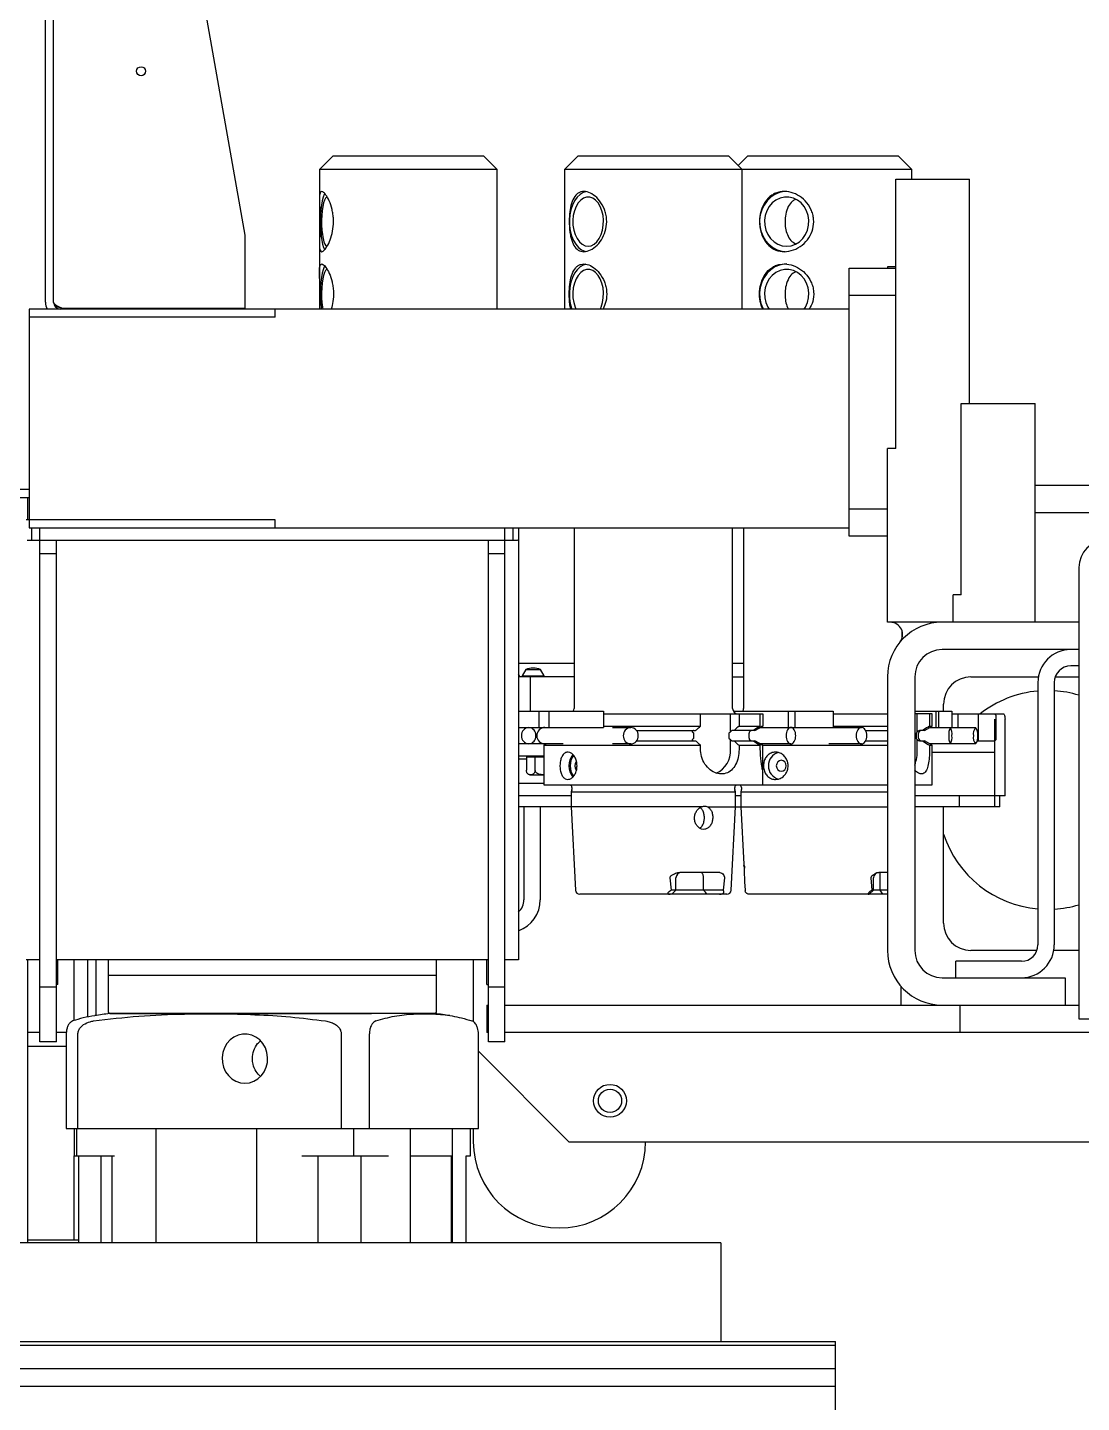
# Model space of a CAD drawing. Header units: inches. Extents: x -347369 to -260369, y 119522 to 149869.
# Drawn here: x -281798 to -281413, y 137059 to 137562 of the extents above; entities that cross this region are included whole.
import ezdxf

# ---------------------------------------------------------------- set-up
doc = ezdxf.new("R2010")
doc.units = ezdxf.units.IN
doc.header["$LTSCALE"] = 300
doc.layers.add('MACCHINA', color=40, linetype='Continuous')
doc.layers.add('QUOTE', color=7, linetype='Continuous')

# ---------------------------------------------------------------- blocks, each defined once
blk = doc.blocks.new('A$C27be3406')
at = {"layer": 'MACCHINA'}
for p, q in [((538.5, -1538.5), (538.5, -1282)), ((541.5, -1538.5), (541.5, -1282)), ((611.5, -1514), (576.89, -1317.7)), ((643.73, -1485), (638.73, -1490)), ((643.73, -1485), (698.73, -1485)), ((703.73, -1490), (698.73, -1485)), ((733.35, -1485), (728.35, -1490)), ((733.35, -1485), (788.35, -1485)), ((793.35, -1490), (788.35, -1485)), ((795.37, -1485), (791.86, -1488.51)), ((795.37, -1485), (850.37, -1485)), ((855.37, -1490), (850.37, -1485)), ((638.73, -1490), (638.73, -1541)), ((703.73, -1490), (638.73, -1490)), ((703.73, -1541), (703.73, -1490)), ((728.35, -1490), (728.35, -1541)), ((855.37, -1490), (728.35, -1490)), ((793.35, -1541), (793.35, -1490)), ((855.37, -1493.5), (855.37, -1490)), ((849.5, -1493.5), (876.5, -1493.5)), ((849.5, -1592), (849.5, -1493.5)), ((876.5, -1575.5), (876.5, -1493.5)), ((611.5, -1540.7), (611.5, -1514)), ((832.5, -1526), (849.5, -1526)), ((832.5, -1624), (832.5, -1526)), ((849.5, -1525.5), (846.5, -1525.5)), ((846.5, -1525.5), (846.5, -1526)), ((849.5, -1536), (832.5, -1536)), ((532.5, -1541), (532.5, -1621)), ((832.5, -1541), (532.5, -1541)), ((544.5, -1540.7), (611.5, -1540.7)), ((604.27, -1541), (604.27, -1540.7)), ((622.5, -1544), (622.5, -1541)), ((622.5, -1544), (532.5, -1544)), ((873.5, -1575.5), (900.5, -1575.5)), ((873.5, -1645.5), (873.5, -1575.5)), ((900.5, -1655.5), (900.5, -1575.5)), ((846.5, -1655.5), (846.5, -1592)), ((849.5, -1592), (846.5, -1592)), ((532.5, -1607), (511.15, -1607)), ((980.14, -1605.5), (900.5, -1605.5)), ((532.5, -1610), (511.15, -1610)), ((532, -1618), (532, -1610)), ((832.5, -1614), (846.5, -1614)), ((622.5, -1618), (531.5, -1618)), ((622.5, -1621), (622.5, -1618)), ((978.83, -1615.5), (900.5, -1615.5)), ((532.5, -1621), (832.5, -1621)), ((533.5, -1625.5), (533.5, -1621)), ((536.5, -1809), (536.5, -1621)), ((706.5, -1809), (706.5, -1621)), ((709.5, -1621), (709.5, -1625.5)), ((711.5, -1621), (711.5, -1779)), ((731.85, -1621), (731.85, -1687)), ((789.85, -1687), (789.85, -1621)), ((793.87, -1621), (793.87, -1687)), ((846.5, -1624), (832.5, -1624)), ((531.87, -1625.5), (711.13, -1625.5)), ((542.5, -1809), (542.5, -1625.5)), ((700.5, -1809), (700.5, -1625.5)), ((711.5, -1625.56), (711.13, -1625.5)), ((542.5, -1630.5), (536.5, -1630.5)), ((706.5, -1630.5), (700.5, -1630.5)), ((916.5, -1635.5), (916.5, -1800.5)), ((870.5, -1655.5), (870.5, -1645.5)), ((873.5, -1645.5), (870.5, -1645.5)), ((916.5, -1655.5), (846.5, -1655.5)), ((851.87, -1661.15), (851.87, -1658.87)), ((916.5, -1665.5), (866.5, -1665.5)), ((711.5, -1670.5), (731.85, -1670.5)), ((714.21, -1672.76), (712.89, -1675.05)), ((714.21, -1672.76), (719.57, -1672.76)), ((720.89, -1675.05), (719.57, -1672.76)), ((789.85, -1670.5), (793.87, -1670.5)), ((916.5, -1671.5), (913.5, -1671.5)), ((711.85, -1675.05), (711.5, -1674.44)), ((711.5, -1675.05), (711.85, -1675.05)), ((731.85, -1675.5), (711.5, -1675.5)), ((711.85, -1675.5), (711.85, -1675.05)), ((712.89, -1675.05), (712.89, -1675.5)), ((712.89, -1675.05), (720.89, -1675.05)), ((715.91, -1688), (715.91, -1675.5)), ((720.89, -1675.5), (720.89, -1675.05)), ((789.85, -1675.5), (793.87, -1675.5)), ((846.5, -1675.5), (846.5, -1775.5)), ((856.5, -1675.5), (856.5, -1775.5)), ((877, -1675.5), (901.67, -1675.5)), ((901.5, -1677.5), (901.5, -1773.5)), ((907.5, -1677.5), (907.5, -1773.5)), ((907.84, -1675.5), (916.5, -1675.5)), ((711.5, -1688), (742.65, -1688)), ((718.93, -1688), (718.93, -1694)), ((722.71, -1694), (722.71, -1688)), ((742.65, -1688), (742.65, -1694)), ((742.65, -1689), (800.85, -1689)), ((778.11, -1693.48), (778.11, -1689)), ((789.09, -1695.57), (789.09, -1689)), ((790.12, -1688), (826.64, -1688)), ((792.19, -1689), (792.19, -1693.48)), ((799.86, -1689), (799.86, -1693.48)), ((800.85, -1689), (800.85, -1693.48)), ((810.22, -1688), (810.22, -1694)), ((812.76, -1694), (812.76, -1688)), ((826.64, -1688), (826.64, -1694)), ((826.64, -1689), (846.5, -1689)), ((856.5, -1688), (870, -1688)), ((862.87, -1689), (856.5, -1689)), ((857.4, -1695.57), (857.4, -1689)), ((861.89, -1689), (861.89, -1693.48)), ((862.87, -1693.48), (862.87, -1689)), ((864.14, -1688), (864.14, -1694)), ((865.33, -1694), (865.33, -1688)), ((867, -1688), (867, -1685.5)), ((870, -1688), (870, -1694)), ((870, -1689), (888.89, -1689)), ((872.33, -1694), (872.33, -1689)), ((879.69, -1689), (879.69, -1699)), ((886.16, -1689.5), (885.68, -1689)), ((711.5, -1694), (742.65, -1694)), ((742.65, -1693.48), (778.11, -1693.48)), ((745.93, -1694), (752.59, -1694)), ((792.19, -1693.48), (799.86, -1693.48)), ((799.86, -1693.48), (797.53, -1695.12)), ((798, -1695.12), (800.85, -1693.48)), ((799.95, -1694), (836.99, -1694)), ((826.64, -1693.48), (846.5, -1693.48)), ((860.02, -1695.12), (862.87, -1693.48)), ((861.89, -1693.48), (862.87, -1693.48)), ((861.97, -1694), (878.72, -1694)), ((885.68, -1691), (885.68, -1723)), ((886.16, -1689.5), (886.16, -1698.5)), ((889.49, -1719), (889.49, -1691)), ((712.6, -1697), (712.6, -1696.99)), ((717.91, -1697), (717.91, -1696.99)), ((718.23, -1696.99), (718.23, -1697)), ((749.84, -1697), (749.84, -1696.99)), ((754.74, -1695.12), (776.29, -1695.12)), ((754.74, -1698.87), (776.29, -1698.87)), ((755.34, -1697), (755.34, -1696.99)), ((775.55, -1696.12), (775.55, -1697.88)), ((788.54, -1697.88), (788.54, -1696.12)), ((789.09, -1702), (789.09, -1698.43)), ((798, -1695.12), (789.62, -1695.12)), ((789.62, -1698.87), (798, -1698.87)), ((795.85, -1697.88), (795.85, -1696.12)), ((797.53, -1698.87), (799.86, -1700.52)), ((800.85, -1700.52), (798, -1698.87)), ((809.38, -1697), (809.38, -1696.99)), ((812.94, -1697), (812.94, -1696.99)), ((835.04, -1697), (835.04, -1696.99)), ((838.53, -1695.12), (846.5, -1695.12)), ((838.53, -1698.87), (846.5, -1698.87)), ((838.95, -1697), (838.95, -1696.99)), ((857.1, -1697.88), (857.1, -1696.12)), ((857.4, -1702), (857.4, -1698.43)), ((857.87, -1697.88), (857.87, -1696.12)), ((860.02, -1695.12), (858.18, -1695.12)), ((858.18, -1698.87), (860.02, -1698.87)), ((862.87, -1700.52), (860.02, -1698.87)), ((868.95, -1697), (868.95, -1696.99)), ((870.06, -1697), (870.06, -1696.99)), ((877.95, -1697), (877.95, -1696.99)), ((885.68, -1699), (879.3, -1699)), ((879.5, -1697), (879.5, -1696.99)), ((885.68, -1699), (886.16, -1698.5)), ((727.86, -1700), (711.5, -1700)), ((711.5, -1704.3), (720.85, -1704.3)), ((715.96, -1704.3), (715.96, -1704.7)), ((721.75, -1700), (720.85, -1700.52)), ((720.85, -1700.52), (720.85, -1715)), ((720.85, -1700.52), (778.11, -1700.52)), ((752.59, -1700), (745.93, -1700)), ((778.11, -1702), (778.11, -1700.52)), ((792.19, -1700.52), (792.19, -1702)), ((792.19, -1700.52), (799.86, -1700.52)), ((799.86, -1700.52), (799.86, -1702)), ((811.17, -1700), (799.95, -1700)), ((800.85, -1715), (800.85, -1700.52)), ((800.85, -1700.52), (846.5, -1700.52)), ((836.99, -1700), (825.1, -1700)), ((861.89, -1700.52), (861.89, -1702)), ((861.89, -1700.52), (862.87, -1700.52)), ((878.72, -1700), (861.97, -1700)), ((862.87, -1715), (862.87, -1700.52)), ((862.87, -1703), (885.68, -1703)), ((711.5, -1705.5), (714.45, -1705.5)), ((714.45, -1704.7), (714.45, -1709.63)), ((714.45, -1704.7), (720.85, -1704.7)), ((717.55, -1704.7), (717.55, -1709.63)), ((720.85, -1714.5), (711.5, -1714.5)), ((715.09, -1711.08), (715.12, -1711.1)), ((715.92, -1711.3), (720.85, -1711.3)), ((730.84, -1719), (711.5, -1719)), ((720.85, -1715), (846.5, -1715)), ((731.01, -1716.88), (730.84, -1717.5)), ((730.84, -1717.5), (730.84, -1723)), ((730.84, -1717.5), (790.86, -1717.5)), ((731.04, -1715.9), (731.04, -1716.62)), ((790.66, -1716.62), (790.66, -1715.9)), ((790.86, -1717.5), (790.69, -1716.88)), ((790.86, -1723), (790.86, -1717.5)), ((792.86, -1719), (790.86, -1719)), ((793.03, -1716.88), (792.86, -1717.5)), ((792.86, -1717.5), (792.86, -1723)), ((792.86, -1717.5), (846.5, -1717.5)), ((793.06, -1715.9), (793.06, -1716.62)), ((856.5, -1715), (862.87, -1715)), ((889.49, -1719), (856.5, -1719)), ((872.89, -1723), (872.89, -1719)), ((887.59, -1723), (887.59, -1719)), ((778.41, -1723), (711.5, -1723)), ((713.5, -1723), (713.5, -1757)), ((719.5, -1723), (719.5, -1757)), ((730.84, -1723), (732.37, -1753.48)), ((780.66, -1723), (846.5, -1723)), ((789.33, -1753.48), (790.86, -1723)), ((792.86, -1723), (793.91, -1743.92)), ((887.59, -1723), (856.5, -1723)), ((867, -1765.5), (867, -1723)), ((767.55, -1753.48), (766.95, -1749)), ((769.11, -1753.5), (769.11, -1749)), ((785.15, -1747), (770.52, -1747)), ((779.22, -1753.5), (779.22, -1749)), ((786.84, -1749), (786.34, -1753.48)), ((794.06, -1745), (794.06, -1746.37)), ((840.91, -1753.48), (840.53, -1749)), ((841.35, -1753.5), (841.35, -1749)), ((846.5, -1747), (843.35, -1747)), ((843.83, -1753.5), (843.83, -1749)), ((767.55, -1753.48), (767.55, -1753.5)), ((767.61, -1755), (769.11, -1753.5)), ((786.2, -1753.5), (767.69, -1753.5)), ((786.34, -1753.5), (786.34, -1753.48)), ((794.24, -1750.49), (794.39, -1753.48)), ((839.85, -1755), (841.35, -1753.5)), ((840.91, -1753.48), (840.91, -1753.5)), ((846.5, -1753.5), (840.99, -1753.5)), ((787.73, -1755), (733.97, -1755)), ((766.75, -1754.99), (766.99, -1755)), ((785, -1755), (785.29, -1754.99)), ((795.99, -1755), (795.8, -1754.99)), ((846.5, -1755), (795.99, -1755)), ((839.64, -1754.99), (839.75, -1755)), ((536.5, -1779), (531.5, -1779)), ((532, -1882.5), (532, -1779)), ((700.5, -1779), (542.5, -1779)), ((543, -1788), (543, -1779)), ((549, -1801.17), (549, -1779)), ((554, -1799.9), (554, -1779)), ((557, -1799.29), (557, -1779)), ((561.5, -1779), (561.5, -1798.1)), ((681.5, -1798.1), (681.5, -1779)), ((695, -1779), (695, -1801.56)), ((700, -1788), (700, -1779)), ((711.5, -1779), (706.5, -1779)), ((895.5, -1779.5), (871.5, -1779.5)), ((871.5, -1785.5), (871.5, -1779.5)), ((901.16, -1775.5), (877, -1775.5)), ((916.5, -1775.5), (907.33, -1775.5)), ((561.5, -1784.6), (681.5, -1784.6)), ((542.5, -1789), (536.5, -1789)), ((543, -1788), (542.5, -1788)), ((700, -1788), (700.5, -1788)), ((706.5, -1789), (700.5, -1789)), ((851.5, -1795.5), (851.5, -1788.73)), ((866.5, -1785.5), (911.5, -1785.5)), ((911.5, -1785.5), (911.5, -1795.5)), ((681, -1798.6), (562, -1798.6)), ((700, -1795.5), (700, -1805.5)), ((700, -1795.5), (700.5, -1795.5)), ((706.5, -1795.5), (916.5, -1795.5)), ((873.07, -1805.5), (873.07, -1795.5)), ((916.5, -1800.5), (958.81, -1800.5)), ((536.5, -1805.5), (532, -1805.5)), ((542.5, -1809), (536.5, -1809)), ((546.15, -1805.5), (542.5, -1805.5)), ((546.11, -1806.2), (546.11, -1840.6)), ((550.35, -1840.6), (550.35, -1806.2)), ((646.72, -1806.2), (646.72, -1840.6)), ((656.97, -1806.2), (656.97, -1840.6)), ((696.89, -1840.6), (696.89, -1806.2)), ((700.5, -1805.5), (700, -1805.5)), ((706.5, -1809), (700.5, -1809)), ((939.3, -1805.5), (706.5, -1805.5)), ((532, -1810.5), (546.11, -1810.5)), ((696.89, -1812.39), (730, -1845.5)), ((546.11, -1840.6), (696.89, -1840.6)), ((548.97, -1840.6), (548.97, -1850.6)), ((549.9, -1840.6), (549.9, -1850.6)), ((578.91, -1840.6), (578.91, -1882.5)), ((615.87, -1882.5), (615.87, -1840.6)), ((651.16, -1840.6), (651.16, -1850.6)), ((672.05, -1882.5), (672.05, -1840.6)), ((687.36, -1882.5), (687.36, -1840.6)), ((694.03, -1850.6), (694.03, -1840.6)), ((695, -1840.6), (695, -1845.5)), ((730, -1845.5), (972.73, -1845.5)), ((548.97, -1850.6), (563.79, -1850.6)), ((549, -1881.5), (549, -1850.6)), ((550.55, -1850.6), (550.55, -1882.5)), ((558.83, -1882.5), (558.83, -1850.6)), ((562.78, -1850.6), (562.78, -1882.5)), ((632.23, -1850.6), (664.03, -1850.6)), ((638.29, -1882.5), (638.29, -1850.6)), ((653.94, -1882.5), (653.94, -1850.6)), ((672.05, -1850.6), (687.36, -1850.6)), ((686.9, -1850.6), (686.9, -1882.5)), ((692.38, -1850.6), (694.03, -1850.6)), ((692.45, -1882.5), (692.45, -1850.6)), ((785.5, -1882.5), (272.51, -1882.5)), ((550.55, -1881.5), (532, -1881.5)), ((785.5, -1882.5), (785.5, -1918.5)), ((251.39, -1919.9), (827.5, -1919.9)), ((251.87, -1918.5), (827.5, -1918.5)), ((827.5, -1950.5), (827.5, -1918.5)), ((249.92, -1928.36), (827.5, -1928.36)), ((248.53, -1934.86), (827.5, -1934.86))]:
    blk.add_line(p, q, dxfattribs=at)
at = {"layer": 'MACCHINA', "flags": 128}
for points in [[(736.19, -1498.08), (735.18, -1498.4), (734.03, -1499.09), (732.97, -1500.1), (732.05, -1501.4), (731.28, -1502.94), (730.7, -1504.68), (730.32, -1506.55), (730.15, -1508.51), (730.21, -1510.48), (730.48, -1512.4), (730.96, -1514.21), (731.64, -1515.86), (732.49, -1517.28), (733.49, -1518.44), (734.59, -1519.3), (735.78, -1519.82), (736.06, -1519.9)], [(809.63, -1498), (808.74, -1498.04), (807, -1498.4), (805.33, -1499.09), (803.81, -1500.1), (802.47, -1501.4), (801.36, -1502.94), (800.52, -1504.68), (799.97, -1506.55), (799.73, -1508.51), (799.81, -1510.48), (800.21, -1512.4), (800.91, -1514.21), (801.88, -1515.86), (803.11, -1517.28), (804.55, -1518.44), (806.15, -1519.3), (807.86, -1519.82), (809.1, -1519.98)], [(640.64, -1498.71), (640.44, -1499.09), (640.06, -1500.1), (639.73, -1501.4), (639.46, -1502.94), (639.25, -1504.68), (639.11, -1506.55), (639.05, -1508.51), (639.07, -1510.48), (639.17, -1512.4), (639.34, -1514.21), (639.58, -1515.86), (639.89, -1517.28), (640.24, -1518.44), (640.64, -1519.3), (640.67, -1519.35)], [(641.5, -1500), (641.3, -1500.05), (640.9, -1500.41), (640.53, -1501.13), (640.19, -1502.17), (639.91, -1503.49), (639.7, -1505.04), (639.56, -1506.74), (639.5, -1508.54), (639.52, -1510.36), (639.62, -1512.13), (639.8, -1513.76), (640.05, -1515.2), (640.35, -1516.39), (640.71, -1517.27), (641.09, -1517.82), (641.5, -1518)], [(737, -1518), (738.13, -1517.82), (739.22, -1517.27), (740.21, -1516.39), (741.07, -1515.2), (741.77, -1513.76), (742.27, -1512.13), (742.55, -1510.36), (742.61, -1508.54), (742.44, -1506.74), (742.04, -1505.04), (741.44, -1503.49), (740.66, -1502.17), (739.73, -1501.13), (738.68, -1500.41), (737.57, -1500.05), (736.44, -1500.05), (735.32, -1500.41), (734.28, -1501.13), (733.35, -1502.17), (732.57, -1503.49), (731.97, -1505.04), (731.57, -1506.74), (731.4, -1508.54), (731.46, -1510.36), (731.74, -1512.13), (732.24, -1513.76), (732.94, -1515.2), (733.8, -1516.39), (734.79, -1517.27), (735.87, -1517.82), (737, -1518)], [(809.63, -1518), (811.27, -1517.82), (812.83, -1517.27), (814.27, -1516.39), (815.51, -1515.2), (816.51, -1513.76), (817.24, -1512.13), (817.65, -1510.36), (817.73, -1508.54), (817.48, -1506.74), (816.91, -1505.04), (816.05, -1503.49), (814.91, -1502.17), (813.57, -1501.13), (812.06, -1500.41), (810.45, -1500.05), (808.81, -1500.05), (807.21, -1500.41), (805.7, -1501.13), (804.35, -1502.17), (803.22, -1503.49), (802.35, -1505.04), (801.78, -1506.74), (801.53, -1508.54), (801.62, -1510.36), (802.03, -1512.13), (802.75, -1513.76), (803.76, -1515.2), (805, -1516.39), (806.44, -1517.27), (808, -1517.82), (809.63, -1518)], [(640.64, -1525.21), (640.44, -1525.59), (640.06, -1526.6), (639.73, -1527.9), (639.46, -1529.44), (639.25, -1531.18), (639.11, -1533.05), (639.05, -1535.01), (639.07, -1536.98), (639.17, -1538.9), (639.34, -1540.71), (639.38, -1541)], [(641.5, -1526.5), (641.3, -1526.55), (640.9, -1526.91), (640.53, -1527.63), (640.19, -1528.67), (639.91, -1529.99), (639.7, -1531.54), (639.56, -1533.24), (639.5, -1535.04), (639.52, -1536.86), (639.62, -1538.63), (639.8, -1540.26), (639.91, -1541)], [(736.19, -1524.58), (735.18, -1524.9), (734.03, -1525.59), (732.97, -1526.6), (732.05, -1527.9), (731.28, -1529.44), (730.7, -1531.18), (730.32, -1533.05), (730.15, -1535.01), (730.21, -1536.98), (730.48, -1538.9), (730.96, -1540.71), (731.06, -1541)], [(741.45, -1541), (741.77, -1540.26), (742.27, -1538.63), (742.55, -1536.86), (742.61, -1535.04), (742.44, -1533.24), (742.04, -1531.54), (741.44, -1529.99), (740.66, -1528.67), (739.73, -1527.63), (738.68, -1526.91), (737.57, -1526.55), (736.44, -1526.55), (735.32, -1526.91), (734.28, -1527.63), (733.35, -1528.67), (732.57, -1529.99), (731.97, -1531.54), (731.57, -1533.24), (731.4, -1535.04), (731.46, -1536.86), (731.74, -1538.63), (732.24, -1540.26), (732.56, -1541)], [(809.63, -1524.5), (808.74, -1524.54), (807, -1524.9), (805.33, -1525.59), (803.81, -1526.6), (802.47, -1527.9), (801.36, -1529.44), (800.52, -1531.18), (799.97, -1533.05), (799.73, -1535.01), (799.81, -1536.98), (800.21, -1538.9), (800.91, -1540.71), (801.05, -1541)], [(816.05, -1541), (816.51, -1540.26), (817.24, -1538.63), (817.65, -1536.86), (817.73, -1535.04), (817.48, -1533.24), (816.91, -1531.54), (816.05, -1529.99), (814.91, -1528.67), (813.57, -1527.63), (812.06, -1526.91), (810.45, -1526.55), (808.81, -1526.55), (807.21, -1526.91), (805.7, -1527.63), (804.35, -1528.67), (803.22, -1529.99), (802.35, -1531.54), (801.78, -1533.24), (801.53, -1535.04), (801.62, -1536.86), (802.03, -1538.63), (802.75, -1540.26), (803.21, -1541)], [(811.16, -1694), (810.81, -1694.06), (810.48, -1694.23), (810.17, -1694.5), (809.9, -1694.88), (809.68, -1695.33), (809.52, -1695.85), (809.42, -1696.41), (809.38, -1696.99)], [(812.94, -1696.99), (812.91, -1696.41), (812.81, -1695.85), (812.64, -1695.33), (812.42, -1694.88), (812.15, -1694.5), (811.85, -1694.23), (811.51, -1694.06), (811.17, -1694)], [(836.99, -1694), (836.61, -1694.06), (836.25, -1694.23), (835.91, -1694.5), (835.61, -1694.88), (835.37, -1695.33), (835.19, -1695.85), (835.08, -1696.41), (835.04, -1696.99)], [(838.95, -1696.99), (838.92, -1696.41), (838.81, -1695.85), (838.63, -1695.33), (838.38, -1694.88), (838.09, -1694.5), (837.75, -1694.23), (837.38, -1694.06), (837, -1694)], [(809.38, -1697), (809.42, -1697.59), (809.52, -1698.15), (809.68, -1698.67), (809.9, -1699.12), (810.17, -1699.5), (810.48, -1699.77), (810.81, -1699.94), (811.16, -1700)], [(811.17, -1700), (811.51, -1699.94), (811.85, -1699.77), (812.15, -1699.5), (812.42, -1699.12), (812.64, -1698.67), (812.81, -1698.15), (812.91, -1697.59), (812.94, -1697)], [(835.04, -1697), (835.08, -1697.59), (835.19, -1698.15), (835.37, -1698.67), (835.61, -1699.12), (835.91, -1699.5), (836.25, -1699.77), (836.61, -1699.94), (836.99, -1700)], [(837, -1700), (837.38, -1699.94), (837.75, -1699.77), (838.09, -1699.5), (838.38, -1699.12), (838.63, -1698.67), (838.81, -1698.15), (838.92, -1697.59), (838.95, -1697)], [(807.64, -1710), (808.33, -1709.85), (808.91, -1709.42), (809.3, -1708.77), (809.44, -1708), (809.3, -1707.23), (808.91, -1706.58), (808.33, -1706.15), (807.64, -1706), (806.95, -1706.15), (806.36, -1706.58), (805.97, -1707.23), (805.83, -1708), (805.97, -1708.77), (806.36, -1709.42), (806.95, -1709.85), (807.64, -1710)], [(611.47, -1824.1), (613.15, -1823.92), (614.75, -1823.37), (616.22, -1822.49), (617.5, -1821.3), (618.53, -1819.86), (619.27, -1818.23), (619.69, -1816.46), (619.78, -1814.64), (619.52, -1812.84), (618.94, -1811.14), (618.05, -1809.59), (616.89, -1808.27), (615.51, -1807.23), (613.96, -1806.51), (612.31, -1806.15), (610.63, -1806.15), (608.98, -1806.51), (607.44, -1807.23), (606.06, -1808.27), (604.9, -1809.59), (604.01, -1811.14), (603.42, -1812.84), (603.17, -1814.64), (603.25, -1816.46), (603.68, -1818.23), (604.42, -1819.86), (605.45, -1821.3), (606.72, -1822.49), (608.19, -1823.37), (609.8, -1823.92), (611.47, -1824.1)]]:
    blk.add_lwpolyline(points, dxfattribs=at)
at = {"layer": 'MACCHINA'}
for centre, radius in [((573.5, -1454), 1.65), ((745, -1830.5), 6), ((745, -1830.5), 4.25)]:
    blk.add_circle(centre, radius, dxfattribs=at)
for centre, radius, start, end in [((544, -1538.5), 5.5, 180, 207.0357), ((544, -1538.5), 2.5, 180, 270), ((926.5, -1635.5), 10, 90, 180), ((866.5, -1675.5), 20, 90, 180), ((847.5, -1660.01), 4.51, 320.8154, 90), ((866.5, -1675.5), 10, 90, 180), ((913.5, -1677.5), 12, 90, 180), ((716.89, -1680.3), 8, 70.4249, 109.5751), ((913.5, -1677.5), 6, 90, 180), ((877, -1685.5), 10, 90, 180), ((905, -1720.5), 40, 95.0198, 128.0475), ((905, -1720.5), 40, 73.2917, 86.4167), ((729.85, -1687), 2, 330, 0), ((791.85, -1687), 2, 180, 270), ((791.87, -1687), 2, 330, 0), ((715.44, -1696.83), 2.84, 93.7364, 183.3029), ((715.08, -1696.83), 2.84, 356.6971, 86.2636), ((721.22, -1696.99), 3, 90, 180), ((752.72, -1696.88), 2.88, 92.6014, 182.3842), ((752.46, -1696.88), 2.88, 357.6158, 87.3986), ((873.39, -1696.27), 4.5, 149.6998, 189.2368), ((865.62, -1696.27), 4.5, 350.7632, 30.3002), ((881.42, -1696.3), 3.54, 139.6093, 191.3691), ((876.03, -1696.3), 3.54, 348.6309, 40.3907), ((715.44, -1697.17), 2.84, 176.6971, 266.2636), ((715.08, -1697.17), 2.84, 273.7364, 3.3029), ((721.22, -1697), 3, 180, 270), ((752.72, -1697.12), 2.88, 177.6158, 267.3986), ((752.46, -1697.12), 2.88, 272.6014, 2.3842), ((796.85, -1696.12), 1, 90, 180), ((796.85, -1697.88), 1, 180, 270), ((858.87, -1696.12), 1, 90, 180), ((858.87, -1697.88), 1, 180, 270), ((873.39, -1697.73), 4.5, 170.7632, 210.3002), ((865.62, -1697.73), 4.5, 329.6998, 9.2368), ((881.42, -1697.7), 3.54, 168.6309, 220.3907), ((876.03, -1697.7), 3.54, 319.6093, 11.3691), ((736.76, -1708), 6.76, 142.3517, 217.6733), ((736.81, -1708), 6.39, 143.6465, 216.2761), ((780.17, -1702.56), 8.93, 294.3725, 3.5999), ((808.02, -1708), 5.1, 105.7286, 254.4185), ((840.43, -1702.29), 16.97, 341.1861, 0.9661), ((734.73, -1708), 2.62, 140.1829, 219.8937), ((715.92, -1709.63), 1.67, 255.9208, 270), ((730.04, -1715.9), 1, 0, 64.1581), ((730.04, -1716.62), 1, 345, 0), ((791.66, -1715.9), 1, 115.8419, 180), ((791.66, -1716.62), 1, 180, 195), ((792.06, -1715.9), 1, 0, 64.1581), ((792.06, -1716.62), 1, 345, 0), ((905, -1720.5), 40, 198.1949, 264.9802), ((792.06, -1745), 2, 0, 18.2687), ((771.11, -1749), 2, 90, 180), ((843.35, -1749), 2, 90, 180), ((733.97, -1753.4), 1.6, 182.8681, 270), ((787.73, -1753.4), 1.6, 270, 357.1319), ((795.99, -1753.4), 1.6, 182.8681, 190.4653), ((707.5, -1757), 12, 289.4712, 0), ((707.5, -1757), 6, 311.8103, 0), ((905, -1720.5), 40, 273.5833, 286.7083), ((877, -1765.5), 10, 180, 270), ((895.5, -1773.5), 12, 270, 0), ((895.5, -1773.5), 6, 270, 0), ((866.5, -1775.5), 20, 180, 270), ((866.5, -1775.5), 10, 180, 270), ((583.94, -1977.26), 180, 97, 98.7542), ((562, -1798.1), 0.5, 180, 270), ((681, -1798.1), 0.5, 270, 0), ((659.06, -1977.26), 180, 81.2445, 83), ((726.5, -1845.5), 31.5, 180, 0)]:
    blk.add_arc(centre, radius, start, end, dxfattribs=at)
for centre, major_axis, ratio, start_param, end_param in [((765.23, -1757.38), (3.51, 3.51), 0.471343, 0.44046, 0.487082), ((771.93, -1759.66), (-21.81, 23.69), 0.296023, 4.637139, 4.699776), ((783.83, -1757.38), (3.48, 3.48), 0.491889, 0.410516, 0.457138), ((837.47, -1757.38), (3.79, 3.79), 0.219487, 0.21606, 0.262683), ((829.02, -1759.66), (-16.71, 22.72), 0.557641, 4.513882, 4.576519)]:
    blk.add_ellipse(centre, major_axis=major_axis, ratio=ratio, start_param=start_param, end_param=end_param, dxfattribs=at)
for points, knots in [([(639.55, -1520), (639.32, -1519.89), (638.86, -1519.66), (638.7, -1517.88), (638.77, -1515.66), (638.87, -1513.49), (638.96, -1511.14), (638.99, -1508.04), (638.87, -1504.53), (638.72, -1501.5), (638.73, -1499.58), (638.92, -1498.56), (639.26, -1497.95), (639.95, -1497.96), (641.09, -1499.13), (642.35, -1501.33), (643.24, -1503.9), (643.7, -1506.27), (643.93, -1508.7), (643.78, -1511.74), (642.98, -1515.04), (641.81, -1517.74), (640.5, -1519.63), (639.86, -1519.88), (639.55, -1520)], [0, 0, 0, 0, 0.051629, 0.103195, 0.156425, 0.183504, 0.211423, 0.264293, 0.314682, 0.365923, 0.419924, 0.446873, 0.474675, 0.526776, 0.577333, 0.62926, 0.683613, 0.71041, 0.73807, 0.789439, 0.839799, 0.892423, 0.947164, 1, 1, 1, 1]), ([(735.44, -1520), (734.72, -1519.89), (733.29, -1519.66), (731.73, -1517.88), (730.85, -1515.66), (730.4, -1513.49), (730.11, -1511.14), (730.03, -1508.04), (730.34, -1504.53), (731.08, -1501.5), (732.15, -1499.58), (733.32, -1498.56), (734.66, -1497.95), (736.59, -1497.96), (739.02, -1499.13), (741.32, -1501.33), (742.8, -1503.9), (743.54, -1506.27), (743.9, -1508.7), (743.66, -1511.74), (742.39, -1515.04), (740.36, -1517.74), (737.86, -1519.63), (736.24, -1519.88), (735.44, -1520)], [0, 0, 0, 0, 0.0516291, 0.1031949, 0.1564246, 0.1835044, 0.2114228, 0.2642927, 0.3146816, 0.3659234, 0.4199237, 0.4468727, 0.4746749, 0.5267763, 0.5773328, 0.6292595, 0.6836131, 0.7104096, 0.7380696, 0.7894394, 0.839799, 0.8924235, 0.9471643, 1, 1, 1, 1]), ([(808.77, -1520), (807.7, -1519.89), (805.58, -1519.66), (802.93, -1517.88), (801.28, -1515.66), (800.36, -1513.49), (799.75, -1511.14), (799.57, -1508.04), (800.24, -1504.53), (801.73, -1501.5), (803.66, -1499.58), (805.58, -1498.56), (807.65, -1497.95), (810.43, -1497.96), (813.68, -1499.13), (816.56, -1501.33), (818.34, -1503.9), (819.2, -1506.27), (819.63, -1508.7), (819.35, -1511.74), (817.85, -1515.04), (815.38, -1517.74), (812.18, -1519.63), (809.89, -1519.88), (808.77, -1520)], [0, 0, 0, 0, 0.0516291, 0.1031949, 0.1564246, 0.1835044, 0.2114228, 0.2642927, 0.3146816, 0.3659234, 0.4199237, 0.4468727, 0.4746749, 0.5267763, 0.5773328, 0.6292595, 0.6836131, 0.7104096, 0.7380696, 0.7894394, 0.839799, 0.8924235, 0.9471643, 1, 1, 1, 1]), ([(812.9, -1500.84), (812.48, -1501.06), (811.35, -1501.67), (810.09, -1503.52), (809.21, -1506.06), (808.94, -1508.87), (809.15, -1511.47), (809.84, -1513.89), (810.98, -1515.97), (812.29, -1516.79), (812.92, -1517.18)], [0, 0, 0, 0, 0.080479, 0.219323, 0.372615, 0.493505, 0.614549, 0.73468, 0.873173, 1, 1, 1, 1]), ([(638.82, -1541), (638.84, -1540.67), (638.87, -1539.78), (638.96, -1537.63), (638.99, -1534.55), (638.87, -1531.03), (638.72, -1528), (638.73, -1526.08), (638.92, -1525.06), (639.26, -1524.45), (639.95, -1524.46), (641.09, -1525.63), (642.35, -1527.83), (643.24, -1530.4), (643.7, -1532.77), (643.93, -1535.19), (643.81, -1538.13), (643.27, -1540.09), (643.03, -1541)], [0, 0, 0, 0, 0.0254163, 0.0672663, 0.1465189, 0.2220525, 0.2988648, 0.3798118, 0.4202088, 0.4618847, 0.5399853, 0.6157702, 0.693609, 0.7750858, 0.815254, 0.8567168, 0.9337208, 1, 1, 1, 1]), ([(730.64, -1541), (730.56, -1540.67), (730.36, -1539.78), (730.12, -1537.63), (730.03, -1534.55), (730.34, -1531.03), (731.08, -1528), (732.15, -1526.08), (733.32, -1525.06), (734.66, -1524.45), (736.59, -1524.46), (739.02, -1525.63), (741.32, -1527.83), (742.8, -1530.4), (743.54, -1532.77), (743.9, -1535.19), (743.72, -1538.13), (742.84, -1540.09), (742.44, -1541)], [0, 0, 0, 0, 0.025416, 0.067266, 0.146519, 0.222053, 0.298865, 0.379812, 0.420209, 0.461885, 0.539985, 0.61577, 0.693609, 0.775086, 0.815254, 0.856717, 0.933721, 1, 1, 1, 1]), ([(800.84, -1541), (800.68, -1540.67), (800.28, -1539.78), (799.76, -1537.63), (799.57, -1534.55), (800.24, -1531.03), (801.73, -1528), (803.66, -1526.08), (805.58, -1525.06), (807.65, -1524.45), (810.43, -1524.46), (813.68, -1525.63), (816.56, -1527.83), (818.34, -1530.4), (819.21, -1532.77), (819.62, -1535.19), (819.42, -1538.13), (818.38, -1540.09), (817.9, -1541)], [0, 0, 0, 0, 0.025416, 0.067266, 0.146519, 0.222053, 0.298865, 0.379812, 0.420209, 0.461885, 0.539985, 0.61577, 0.693609, 0.775086, 0.815254, 0.856717, 0.933721, 1, 1, 1, 1]), ([(812.91, -1527.34), (812.59, -1527.49), (811.56, -1527.98), (810.31, -1529.63), (809.33, -1532.05), (808.95, -1534.85), (809.08, -1537.49), (809.54, -1539.59), (810.08, -1540.62), (810.28, -1541)], [0, 0, 0, 0, 0.074781, 0.24845, 0.44215, 0.599831, 0.757901, 0.909353, 1, 1, 1, 1]), ([(544.5, -1540.7), (544.13, -1540.53), (543.38, -1540.18), (542.42, -1539.66), (541.74, -1539.13), (541.51, -1538.75), (541.5, -1538.54), (541.5, -1538.5)], [0, 0, 0, 0, 0.237236, 0.474472, 0.711611, 0.948751, 1, 1, 1, 1]), ([(544.5, -1540.7), (543.79, -1540.54), (542.94, -1540.35), (542.24, -1540.16), (542.13, -1540.13)], [0, 0, 0, 0, 0.844219, 1, 1, 1, 1]), ([(888.89, -1689), (888.96, -1689.02), (889.09, -1689.07), (889.28, -1689.41), (889.41, -1689.92), (889.48, -1690.48), (889.49, -1690.85), (889.49, -1691)], [0, 0, 0, 0, 0.214692, 0.429385, 0.644074, 0.858765, 1, 1, 1, 1]), ([(776.29, -1695.12), (776.39, -1695.03), (777, -1694.48), (777.61, -1693.93), (778.11, -1693.48)], [0, 0, 0, 0, 0.173243, 1, 1, 1, 1]), ([(792.19, -1693.48), (791.68, -1693.93), (791.07, -1694.48), (790.46, -1695.03), (790.36, -1695.12)], [0, 0, 0, 0, 0.8267575, 1, 1, 1, 1]), ([(800.85, -1693.48), (800.64, -1693.6), (799.67, -1694.16), (798.69, -1694.7), (797.92, -1695.12)], [0, 0, 0, 0, 0.215994, 1, 1, 1, 1]), ([(861.89, -1693.48), (861.16, -1693.93), (860.28, -1694.48), (859.4, -1695.03), (859.25, -1695.12)], [0, 0, 0, 0, 0.826757, 1, 1, 1, 1]), ([(775.55, -1695.12), (775.47, -1695.14), (775.32, -1695.16), (775.14, -1695.33), (775.05, -1695.49), (775.01, -1695.57)], [0, 0, 0, 0, 0.356899, 0.713972, 1, 1, 1, 1]), ([(775.01, -1695.57), (775.12, -1695.63), (775.28, -1695.71), (775.45, -1695.86), (775.52, -1695.97), (775.55, -1696.07), (775.55, -1696.11), (775.55, -1696.12)], [0, 0, 0, 0, 0.498774, 0.677622, 0.857953, 0.955002, 1, 1, 1, 1]), ([(775.55, -1697.88), (775.55, -1697.91), (775.54, -1697.98), (775.47, -1698.11), (775.3, -1698.28), (775.13, -1698.37), (775.01, -1698.43)], [0, 0, 0, 0, 0.107525, 0.240648, 0.490039, 1, 1, 1, 1]), ([(775.01, -1698.43), (775.06, -1698.52), (775.15, -1698.7), (775.35, -1698.85), (775.48, -1698.87), (775.55, -1698.87)], [0, 0, 0, 0, 0.344926, 0.689526, 1, 1, 1, 1]), ([(778.11, -1700.52), (777.61, -1700.07), (777, -1699.52), (776.39, -1698.97), (776.29, -1698.87)], [0, 0, 0, 0, 0.826757, 1, 1, 1, 1]), ([(788.54, -1696.12), (788.55, -1696.09), (788.55, -1696.02), (788.63, -1695.89), (788.8, -1695.72), (788.97, -1695.63), (789.09, -1695.57)], [0, 0, 0, 0, 0.107525, 0.240648, 0.490039, 1, 1, 1, 1]), ([(789.09, -1698.43), (788.97, -1698.37), (788.82, -1698.29), (788.65, -1698.14), (788.57, -1698.03), (788.55, -1697.93), (788.54, -1697.89), (788.54, -1697.88)], [0, 0, 0, 0, 0.498774, 0.677622, 0.857953, 0.955002, 1, 1, 1, 1]), ([(789.09, -1695.57), (789.13, -1695.48), (789.23, -1695.3), (789.42, -1695.15), (789.55, -1695.13), (789.62, -1695.12)], [0, 0, 0, 0, 0.344926, 0.689526, 1, 1, 1, 1]), ([(789.62, -1698.87), (789.55, -1698.86), (789.4, -1698.84), (789.21, -1698.67), (789.12, -1698.51), (789.09, -1698.43)], [0, 0, 0, 0, 0.356899, 0.713972, 1, 1, 1, 1]), ([(790.36, -1698.87), (790.46, -1698.97), (791.07, -1699.52), (791.68, -1700.07), (792.19, -1700.52)], [0, 0, 0, 0, 0.173243, 1, 1, 1, 1]), ([(797.92, -1698.87), (798.69, -1699.3), (799.67, -1699.84), (800.64, -1700.4), (800.85, -1700.52)], [0, 0, 0, 0, 0.784006, 1, 1, 1, 1]), ([(857.1, -1696.12), (857.11, -1696.09), (857.11, -1696.02), (857.15, -1695.89), (857.25, -1695.72), (857.34, -1695.63), (857.4, -1695.57)], [0, 0, 0, 0, 0.107525, 0.240648, 0.490039, 1, 1, 1, 1]), ([(857.4, -1698.43), (857.34, -1698.37), (857.26, -1698.29), (857.16, -1698.14), (857.12, -1698.03), (857.1, -1697.93), (857.1, -1697.89), (857.1, -1697.88)], [0, 0, 0, 0, 0.498774, 0.677622, 0.857953, 0.955002, 1, 1, 1, 1]), ([(857.4, -1695.57), (857.47, -1695.48), (857.61, -1695.3), (857.89, -1695.15), (858.08, -1695.13), (858.18, -1695.12)], [0, 0, 0, 0, 0.344926, 0.689526, 1, 1, 1, 1]), ([(858.18, -1698.87), (858.07, -1698.86), (857.86, -1698.84), (857.58, -1698.67), (857.46, -1698.51), (857.4, -1698.43)], [0, 0, 0, 0, 0.356899, 0.713972, 1, 1, 1, 1]), ([(859.25, -1698.87), (859.4, -1698.97), (860.28, -1699.52), (861.16, -1700.07), (861.89, -1700.52)], [0, 0, 0, 0, 0.173243, 1, 1, 1, 1]), ([(729.58, -1713), (729.23, -1712.95), (728.55, -1712.84), (727.69, -1711.98), (727.07, -1710.72), (726.72, -1709.14), (726.67, -1707.43), (726.92, -1705.8), (727.45, -1704.41), (728.23, -1703.41), (729.21, -1702.94), (730.28, -1703.03), (731.32, -1703.68), (732.2, -1704.81), (732.8, -1706.3), (733.01, -1707.99), (732.8, -1709.67), (732.22, -1711.16), (731.35, -1712.3), (730.41, -1712.91), (729.82, -1712.97), (729.58, -1713)], [0, 0, 0, 0, 0.053404, 0.106799, 0.160452, 0.214282, 0.267829, 0.321073, 0.374467, 0.428229, 0.482005, 0.535422, 0.588667, 0.642188, 0.696012, 0.74969, 0.802998, 0.85629, 0.909942, 0.963772, 1, 1, 1, 1]), ([(792.19, -1702), (792.13, -1703), (792, -1704.99), (791.02, -1707.66), (789.49, -1709.72), (787.44, -1710.92), (785.08, -1711.12), (782.68, -1710.31), (780.52, -1708.61), (778.88, -1706.15), (778.18, -1703.79), (778.13, -1702.39), (778.11, -1702)], [0, 0, 0, 0, 0.105506, 0.210946, 0.31808, 0.426384, 0.532883, 0.63748, 0.7429, 0.850634, 0.958695, 1, 1, 1, 1]), ([(799.86, -1702), (799.88, -1702.83), (799.92, -1704.5), (800.2, -1706.73), (800.48, -1708.35), (800.69, -1709.45), (800.82, -1710.15), (800.84, -1710.43), (800.85, -1710.56)], [0, 0, 0, 0, 0.18723, 0.374026, 0.570271, 0.718612, 0.867182, 1, 1, 1, 1]), ([(805.51, -1713), (805.01, -1712.95), (804.01, -1712.84), (802.71, -1711.98), (801.73, -1710.72), (801.17, -1709.14), (801.09, -1707.43), (801.49, -1705.8), (802.33, -1704.41), (803.53, -1703.41), (804.99, -1702.94), (806.53, -1703.03), (807.98, -1703.68), (809.17, -1704.81), (809.97, -1706.3), (810.24, -1707.99), (809.97, -1709.67), (809.2, -1711.16), (808.01, -1712.3), (806.71, -1712.91), (805.85, -1712.97), (805.51, -1713)], [0, 0, 0, 0, 0.053404, 0.106799, 0.160452, 0.214282, 0.267829, 0.321073, 0.374467, 0.428229, 0.482005, 0.535422, 0.588667, 0.642188, 0.696012, 0.74969, 0.802998, 0.85629, 0.909942, 0.963772, 1, 1, 1, 1]), ([(861.89, -1702), (861.86, -1703), (861.82, -1704.99), (861.46, -1707.66), (860.81, -1709.71), (859.81, -1710.93), (858.53, -1711.09), (857.34, -1710.54), (856.7, -1709.68), (856.5, -1709.42)], [0, 0, 0, 0, 0.15399, 0.307884, 0.464249, 0.622324, 0.777762, 0.930427, 1, 1, 1, 1]), ([(717.55, -1709.63), (717.55, -1709.72), (717.55, -1709.9), (717.5, -1710.21), (717.38, -1710.57), (717.07, -1711.06), (716.58, -1711.24), (716.01, -1711.27), (715.47, -1711.26), (715.04, -1711.1), (714.72, -1710.75), (714.55, -1710.41), (714.47, -1710.01), (714.45, -1709.77), (714.45, -1709.65), (714.45, -1709.63)], [0, 0, 0, 0, 0.023422, 0.049152, 0.090296, 0.159181, 0.344814, 0.499837, 0.651007, 0.80129, 0.868141, 0.935704, 0.966051, 0.996637, 1, 1, 1, 1]), ([(717.55, -1709.63), (717.56, -1709.73), (717.58, -1709.93), (717.76, -1710.25), (718.15, -1710.61), (719.18, -1711.1), (720.15, -1711.16), (720.85, -1711.2)], [0, 0, 0, 0, 0.0736, 0.146916, 0.266727, 0.471812, 1, 1, 1, 1]), ([(780.66, -1723), (780.98, -1723.21), (781.61, -1723.62), (782.25, -1724.74), (782.59, -1726.08), (782.58, -1727.54), (782.25, -1728.93), (781.61, -1730.1), (780.72, -1730.92), (779.65, -1731.31), (778.51, -1731.21), (777.43, -1730.64), (776.56, -1729.66), (776, -1728.38), (775.85, -1726.95), (776.12, -1725.53), (776.77, -1724.28), (777.6, -1723.42), (778.19, -1723.12), (778.41, -1723)], [0, 0, 0, 0, 0.060393, 0.120786, 0.181635, 0.242176, 0.301997, 0.361658, 0.421709, 0.481969, 0.542027, 0.601967, 0.662119, 0.722363, 0.782257, 0.841884, 0.901927, 0.96267, 1, 1, 1, 1]), ([(777.84, -1730.77), (777.94, -1730.72), (778.38, -1730.49), (778.94, -1729.68), (779.43, -1728.43), (779.59, -1726.99), (779.42, -1725.58), (778.96, -1724.29), (778.42, -1723.71), (778.15, -1723.41)], [0, 0, 0, 0, 0.050472, 0.208699, 0.368552, 0.527584, 0.684576, 0.841515, 1, 1, 1, 1]), ([(778.41, -1723), (778.79, -1722.88), (779.56, -1722.63), (780.28, -1722.87), (780.66, -1723)], [0, 0, 0, 0, 0.485289, 1, 1, 1, 1]), ([(793.91, -1743.89), (793.93, -1744.1), (793.94, -1744.35), (793.96, -1744.39), (793.97, -1744.39)], [0, 0, 0, 0, 0.842726, 1, 1, 1, 1]), ([(793.97, -1744.39), (793.99, -1744.4), (794.01, -1744.42), (794.07, -1744.53), (794.1, -1744.61), (794.13, -1744.7), (794.14, -1744.77), (794.15, -1744.84), (794.15, -1744.89), (794.15, -1744.95), (794.15, -1744.98), (794.15, -1745), (794.15, -1745)], [0, 0, 0, 0, 0.450574, 0.626843, 0.7782, 0.837745, 0.897693, 0.922854, 0.948249, 0.970988, 0.9984, 1, 1, 1, 1]), ([(766.95, -1749), (766.95, -1748.94), (766.94, -1748.81), (767.03, -1748.59), (767.38, -1748.16), (768.32, -1747.53), (769.47, -1747.06), (770.29, -1747.01), (770.52, -1747)], [0, 0, 0, 0, 0.041401, 0.082623, 0.15943, 0.414334, 0.839779, 1, 1, 1, 1]), ([(779.22, -1749), (779.21, -1748.79), (779.19, -1748.36), (779.03, -1747.79), (778.77, -1747.33), (778.45, -1747.05), (778.21, -1747.02), (778.1, -1747)], [0, 0, 0, 0, 0.197647, 0.395026, 0.599668, 0.818385, 1, 1, 1, 1]), ([(785.15, -1747), (785.41, -1747.05), (785.93, -1747.16), (786.41, -1747.7), (786.68, -1748.19), (786.79, -1748.46), (786.84, -1748.71), (786.85, -1748.87), (786.84, -1748.96), (786.84, -1749)], [0, 0, 0, 0, 0.3327461, 0.6791277, 0.7824117, 0.8906665, 0.9368667, 0.9759129, 1, 1, 1, 1]), ([(794.15, -1745), (794.14, -1745.24), (794.13, -1745.66), (794.1, -1746.1), (794.08, -1746.27), (794.06, -1746.28), (794.06, -1746.28)], [0, 0, 0, 0, 0.3910122, 0.6740579, 0.9073942, 1, 1, 1, 1]), ([(794.06, -1746.28), (794.06, -1746.29), (794.06, -1746.3), (794.06, -1746.37), (794.06, -1746.63), (794.11, -1747.98), (794.18, -1749.41), (794.24, -1750.62), (794.25, -1750.71)], [0, 0, 0, 0, 0.017445, 0.040349, 0.082711, 0.230512, 0.942526, 1, 1, 1, 1]), ([(840.53, -1749), (840.53, -1748.94), (840.53, -1748.81), (840.61, -1748.59), (840.9, -1748.16), (841.66, -1747.53), (842.56, -1747.06), (843.18, -1747.01), (843.35, -1747)], [0, 0, 0, 0, 0.041401, 0.082623, 0.15943, 0.414334, 0.839779, 1, 1, 1, 1]), ([(843.83, -1749), (843.83, -1748.79), (843.83, -1748.36), (843.81, -1747.79), (843.77, -1747.33), (843.7, -1747.05), (843.63, -1747.02), (843.6, -1747)], [0, 0, 0, 0, 0.197647, 0.395026, 0.599668, 0.818385, 1, 1, 1, 1]), ([(767.55, -1753.5), (767.27, -1753.64), (766.9, -1753.83), (766.47, -1754.15), (766.27, -1754.34), (766.14, -1754.51), (766.1, -1754.65), (766.14, -1754.78), (766.28, -1754.9), (766.5, -1754.96), (766.69, -1754.98), (766.75, -1754.99)], [0, 0, 0, 0, 0.289496, 0.389618, 0.490378, 0.554006, 0.618079, 0.67522, 0.762618, 0.92409, 1, 1, 1, 1]), ([(785.29, -1754.99), (785.52, -1754.96), (785.82, -1754.93), (786.21, -1754.77), (786.4, -1754.64), (786.54, -1754.48), (786.63, -1754.29), (786.65, -1754), (786.53, -1753.73), (786.39, -1753.57), (786.34, -1753.5)], [0, 0, 0, 0, 0.250171, 0.320836, 0.392174, 0.455426, 0.527415, 0.641314, 0.867662, 1, 1, 1, 1]), ([(795.8, -1754.99), (795.65, -1754.96), (795.47, -1754.93), (795.16, -1754.77), (794.98, -1754.64), (794.82, -1754.48), (794.66, -1754.29), (794.49, -1754), (794.43, -1753.8), (794.41, -1753.69), (794.41, -1753.69)], [0, 0, 0, 0, 0.2873231, 0.3684824, 0.4504148, 0.5230599, 0.6057405, 0.7365542, 0.9965166, 1, 1, 1, 1]), ([(840.91, -1753.5), (840.68, -1753.64), (840.37, -1753.83), (839.97, -1754.15), (839.75, -1754.34), (839.58, -1754.51), (839.48, -1754.65), (839.43, -1754.78), (839.43, -1754.9), (839.52, -1754.96), (839.61, -1754.98), (839.64, -1754.99)], [0, 0, 0, 0, 0.289496, 0.389618, 0.490378, 0.554006, 0.618079, 0.67522, 0.762618, 0.92409, 1, 1, 1, 1]), ([(556.56, -1799.46), (555.13, -1799.66), (552.44, -1800.04), (549.76, -1800.91), (548.49, -1801.31)], [0, 0, 0, 0, 0.528109, 1, 1, 1, 1]), ([(556.11, -1801.31), (561.63, -1800.65), (572.68, -1799.33), (588.08, -1798.72), (602.25, -1798.6), (615.16, -1798.94), (628.09, -1799.71), (636.67, -1800.78), (640.96, -1801.31)], [0, 0, 0, 0, 0.195653, 0.391944, 0.543576, 0.695206, 0.847614, 1, 1, 1, 1]), ([(562.06, -1798.6), (562.07, -1798.6), (562.09, -1798.6), (562.84, -1798.6), (564.3, -1798.6), (566.68, -1798.6), (570.07, -1798.6), (574.18, -1798.6), (579, -1798.6), (584.57, -1798.6), (590.41, -1798.6), (595.09, -1798.6), (597.67, -1798.6), (598.38, -1798.6)], [0, 0, 0, 0, 0.0644531, 0.1507329, 0.2370051, 0.347368, 0.4547133, 0.5588265, 0.6629464, 0.7702916, 0.8806478, 0.9669276, 1, 1, 1, 1]), ([(612.66, -1798.6), (613.02, -1798.6), (615.39, -1798.6), (619.86, -1798.6), (625.96, -1798.6), (631.97, -1798.6), (638.38, -1798.6), (645.04, -1798.6), (651.75, -1798.6), (655.75, -1798.6), (657.72, -1798.6)], [0, 0, 0, 0, 0.022749, 0.151495, 0.279556, 0.40529, 0.531014, 0.691844, 0.848275, 1, 1, 1, 1]), ([(659.36, -1801.31), (661.65, -1800.65), (666.22, -1799.33), (672.09, -1798.77), (677.96, -1798.6), (683.83, -1798.88), (689.69, -1799.81), (693.24, -1800.92), (694.51, -1801.31)], [0, 0, 0, 0, 0.195945, 0.391946, 0.499994, 0.695796, 0.891558, 1, 1, 1, 1]), ([(548.49, -1801.31), (548.26, -1801.42), (547.79, -1801.63), (547.14, -1802.33), (546.6, -1803.32), (546.25, -1804.5), (546.12, -1805.51), (546.11, -1806.05), (546.11, -1806.2)], [0, 0, 0, 0, 0.217177, 0.43374, 0.638924, 0.810576, 0.946729, 1, 1, 1, 1]), ([(550.35, -1806.2), (550.4, -1805.78), (550.49, -1804.93), (551.23, -1803.67), (552.63, -1802.39), (554.4, -1801.62), (555.68, -1801.39), (556.11, -1801.31)], [0, 0, 0, 0, 0.147738, 0.294674, 0.508871, 0.833018, 1, 1, 1, 1]), ([(640.96, -1801.31), (641.53, -1801.42), (642.66, -1801.63), (644.24, -1802.33), (645.54, -1803.32), (646.38, -1804.5), (646.7, -1805.51), (646.72, -1806.05), (646.72, -1806.2)], [0, 0, 0, 0, 0.217177, 0.43374, 0.638924, 0.810576, 0.946729, 1, 1, 1, 1]), ([(659.36, -1801.31), (659.13, -1801.42), (658.66, -1801.63), (658, -1802.33), (657.46, -1803.32), (657.12, -1804.5), (656.98, -1805.51), (656.98, -1806.05), (656.97, -1806.2)], [0, 0, 0, 0, 0.217177, 0.43374, 0.638924, 0.810576, 0.946729, 1, 1, 1, 1]), ([(696.89, -1806.2), (696.87, -1805.78), (696.84, -1804.93), (696.53, -1803.67), (695.95, -1802.39), (695.22, -1801.62), (694.69, -1801.39), (694.51, -1801.31)], [0, 0, 0, 0, 0.147738, 0.294674, 0.508871, 0.833018, 1, 1, 1, 1]), ([(617.14, -1821.61), (616.56, -1821.04), (615.28, -1819.77), (614.41, -1817.4), (614.1, -1814.77), (614.57, -1812.13), (615.67, -1809.84), (616.82, -1808.9), (617.19, -1808.59)], [0, 0, 0, 0, 0.164541, 0.36506, 0.498676, 0.700176, 0.901704, 1, 1, 1, 1])]:
    blk.add_open_spline(points, degree=3, knots=knots, dxfattribs=at)

msp = doc.modelspace()

# ---------------------------------------------------------------- block references
at = {"layer": 'QUOTE'}
msp.add_blockref('A$C27be3406', (-282330.166, 138999.656), dxfattribs=at)

doc.saveas('drawing.dxf')
